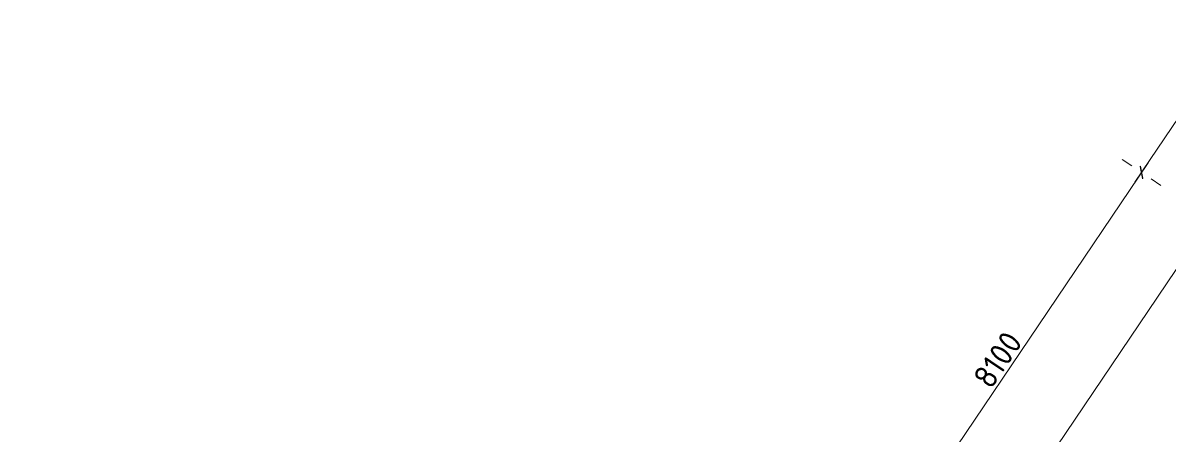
# Model space of a CAD drawing. Header units: millimetres. Extents: x -500444 to 437433, y -1435259 to 1593622.
# Drawn here: x 36190 to 55888, y -1281097 to -1274019 of the extents above; entities that cross this region are included whole.
import ezdxf

# ---------------------------------------------------------------- set-up
doc = ezdxf.new("R2010")
doc.units = ezdxf.units.MM
for name, color, linetype, lineweight in [('A-ANNO-DIMS', 7, 'Continuous', 9), ('лифты', 252, 'Continuous', 30), ('ПК', 252, 'Continuous', 30)]:
    doc.layers.add(name, color=color, linetype=linetype, lineweight=lineweight)
doc.layers.add('Вставка', color=252, linetype='Continuous')
doc.styles.add('GOST 2.304', font='')
doc.styles.get('GOST 2.304').set_extended_font_data('GOST Common')
doc.linetypes.add('Truba', pattern='A,3e-05,[4,MSH_7,S=1,R=0,X=0,Y=0],-3.022072', length=3.022102)
doc.dimstyles.new('М-200', dxfattribs={"dimtxt": 400, "dimasz": 160, "dimexe": 200, "dimexo": 400, "dimgap": 50, "dimtad": 1, "dimdec": 0, "dimzin": 0, "dimdsep": 46, "dimtxsty": 'GOST 2.304', "dimblk": 'ARCHTICK', "dimcen": 180, "dimdle": 200, "dimadec": 0, "dimazin": 0, "dimtfac": 1, "dimtdec": 0, "dimtmove": 1, "dimatfit": 0, "dimfxl": 1, "dimtolj": 1, "dimtzin": 0, "dimarcsym": 0})

# ---------------------------------------------------------------- blocks, each defined once
blk = doc.blocks.new('_ArchTick')
at = {"color": 0, "linetype": 'ByBlock', "const_width": 0.15}
blk.add_lwpolyline([(-0.5, -0.5), (0.5, 0.5)], dxfattribs=at)
blk = doc.blocks.new('*D13')
at = {"layer": 'A-ANNO-DIMS', "color": 0, "lineweight": -2, "transparency": 16777216}
for p, q in [((-35665.33484084781, -110916.861788916), (-30912.19495534818, -103870.0425035485)), ((-30692.41851693022, -104259.5271850398), (-30858.22602859564, -104147.6886001269)), ((-35221.88123260406, -110974.7314470763), (-35387.68874426949, -110862.8928621635))]:
    blk.add_line(p, q, dxfattribs=at)
at = {"layer": 'Defpoints', "color": 0, "lineweight": 30, "transparency": 16777216}
for p in [(-31024.03354026108, -104035.850015214), (-31024.03354026107, -104035.850015214), (-35553.49625593492, -110751.0542772506)]:
    blk.add_point(p, dxfattribs=at)
at = {"layer": 'A-ANNO-DIMS', "color": 0, "lineweight": -2, "transparency": 16777216, "xscale": 160, "yscale": 160, "zscale": 160}
for p, rotation in [((-31024.03354026107, -104035.850015214), 55.9999985421872), ((-35553.49625593492, -110751.0542772506), 235.9999985421872)]:
    blk.add_blockref('_ArchTick', p, dxfattribs=dict(at, rotation=rotation))
at = {"layer": 'A-ANNO-DIMS', "color": 0, "transparency": 16777216, "insert": (-33496.02428767979, -107253.6539150911), "char_height": 400, "attachment_point": 5, "rotation": 55.9999985421872, "style": 'GOST 2.304'}
blk.add_mtext('\\A1;8100', dxfattribs=at)
blk = doc.blocks.new('*D14')
at = {"layer": 'A-ANNO-DIMS', "color": 0, "lineweight": -2, "transparency": 16777216}
for p, q in [((-26826.18588181847, -97096.96863361086), (-26660.37837015306, -97208.80721852374)), ((-31135.8721518756, -104201.6575664661), (-26382.73227357474, -97154.83829177119)), ((-31355.64859029353, -103812.1728849749), (-31189.84107862813, -103924.0114698878))]:
    blk.add_line(p, q, dxfattribs=at)
at = {"layer": 'Defpoints', "color": 0, "lineweight": 30, "transparency": 16777216}
for p in [(-26494.57085848761, -97320.64580343664), (-26494.57085848763, -97320.64580343664), (-31024.03356696268, -104035.8500548007)]:
    blk.add_point(p, dxfattribs=at)
at = {"layer": 'A-ANNO-DIMS', "color": 0, "lineweight": -2, "transparency": 16777216, "xscale": 160, "yscale": 160, "zscale": 160}
for p, rotation in [((-26494.57085848763, -97320.64580343664), 55.99999854218748), ((-31024.0335669627, -104035.8500548007), 235.9999985421875)]:
    blk.add_blockref('_ArchTick', p, dxfattribs=dict(at, rotation=rotation))
at = {"layer": 'A-ANNO-DIMS', "color": 0, "transparency": 16777216, "insert": (-28966.56160230694, -100538.4496979775), "char_height": 400, "attachment_point": 5, "rotation": 55.99999854218748, "style": 'GOST 2.304'}
blk.add_mtext('\\A1;8100', dxfattribs=at)
blk = doc.blocks.new('*D6')
at = {"layer": 'A-ANNO-DIMS', "color": 0, "lineweight": -2, "transparency": 16777216}
for p, q in [((-593594.6407078485, -339954.1494020048), (-537899.0240029533, -257382.0064899446)), ((-538342.4776111969, -257324.1368317842), (-538176.6700995315, -257435.9754166971)), ((-593814.4171462663, -339564.6647205136), (-593648.609634601, -339676.5033054265))]:
    blk.add_line(p, q, dxfattribs=at)
at = {"layer": 'Defpoints', "color": 0, "transparency": 16777216}
for p in [(-538010.8625878661, -257547.81400161), (-538010.8625878661, -257547.81400161), (-593482.8021229355, -339788.3418903394)]:
    blk.add_point(p, dxfattribs=at)
at = {"layer": 'A-ANNO-DIMS', "color": 0, "lineweight": -2, "transparency": 16777216, "xscale": 160, "yscale": 160, "zscale": 160}
for p, rotation in [((-538010.8625878661, -257547.81400161), 55.99999854218721), ((-593482.8021229355, -339788.3418903394), 235.9999985421872)]:
    blk.add_blockref('_ArchTick', p, dxfattribs=dict(at, rotation=rotation))
at = {"layer": 'A-ANNO-DIMS', "color": 0, "transparency": 16777216, "insert": (-565954.0917449826, -298528.2797148335), "char_height": 400, "attachment_point": 5, "rotation": 55.999998542187214, "style": 'GOST 2.304'}
blk.add_mtext('\\A1;99200', dxfattribs=at)
blk = doc.blocks.new('Оси200')
at = {"layer": 'A-ANNO-DIMS', "color": 253}
dim = blk.add_aligned_dim(p1=(-76255.43171286944, -173642.9794867553), p2=(-20783.49217780004, -91402.45159802589), distance=5.768191282398826e-11, dimstyle='М-200', dxfattribs=at)
dim.commit()
dim.dimension.update_dxf_attribs({"geometry": '*D6', "text_midpoint": (-48726.72133491654, -132382.9173112494), "insert": (517227.3704100661, 166145.3624035842)})
for p1, p2, distance, picture, middle in [((-31024.03356696268, -104035.8500548007), (-26494.57085848761, -97320.64580343664), 1.7936582841289366e-11, '*D14', (-28966.56160230694, -100538.4496979775)), ((-35553.49625593492, -110751.0542772505), (-31024.03354026108, -104035.8500152139), -6.576747031353592e-11, '*D13', (-33496.02428767979, -107253.6539150911))]:
    dim = blk.add_aligned_dim(p1=p1, p2=p2, distance=distance, dimstyle='М-200', dxfattribs=at)
    dim.commit()
    dim.dimension.update_dxf_attribs({"geometry": picture, "text_midpoint": middle})
blk = doc.blocks.new('A$C20f07326')
at = {"layer": 'A-ANNO-DIMS', "color": 253}
blk.add_blockref('Оси200', (404603.7451010537, 213803.6186243605), dxfattribs=at)

msp = doc.modelspace()

# ---------------------------------------------------------------- block references
at = {"layer": 'Вставка', "linetype": 'Truba', "lineweight": 30, "ltscale": 100}
msp.add_blockref('A$C20f07326', (-318165.7160383407, -1386353.613174126), dxfattribs=at)

doc.saveas('drawing.dxf')
